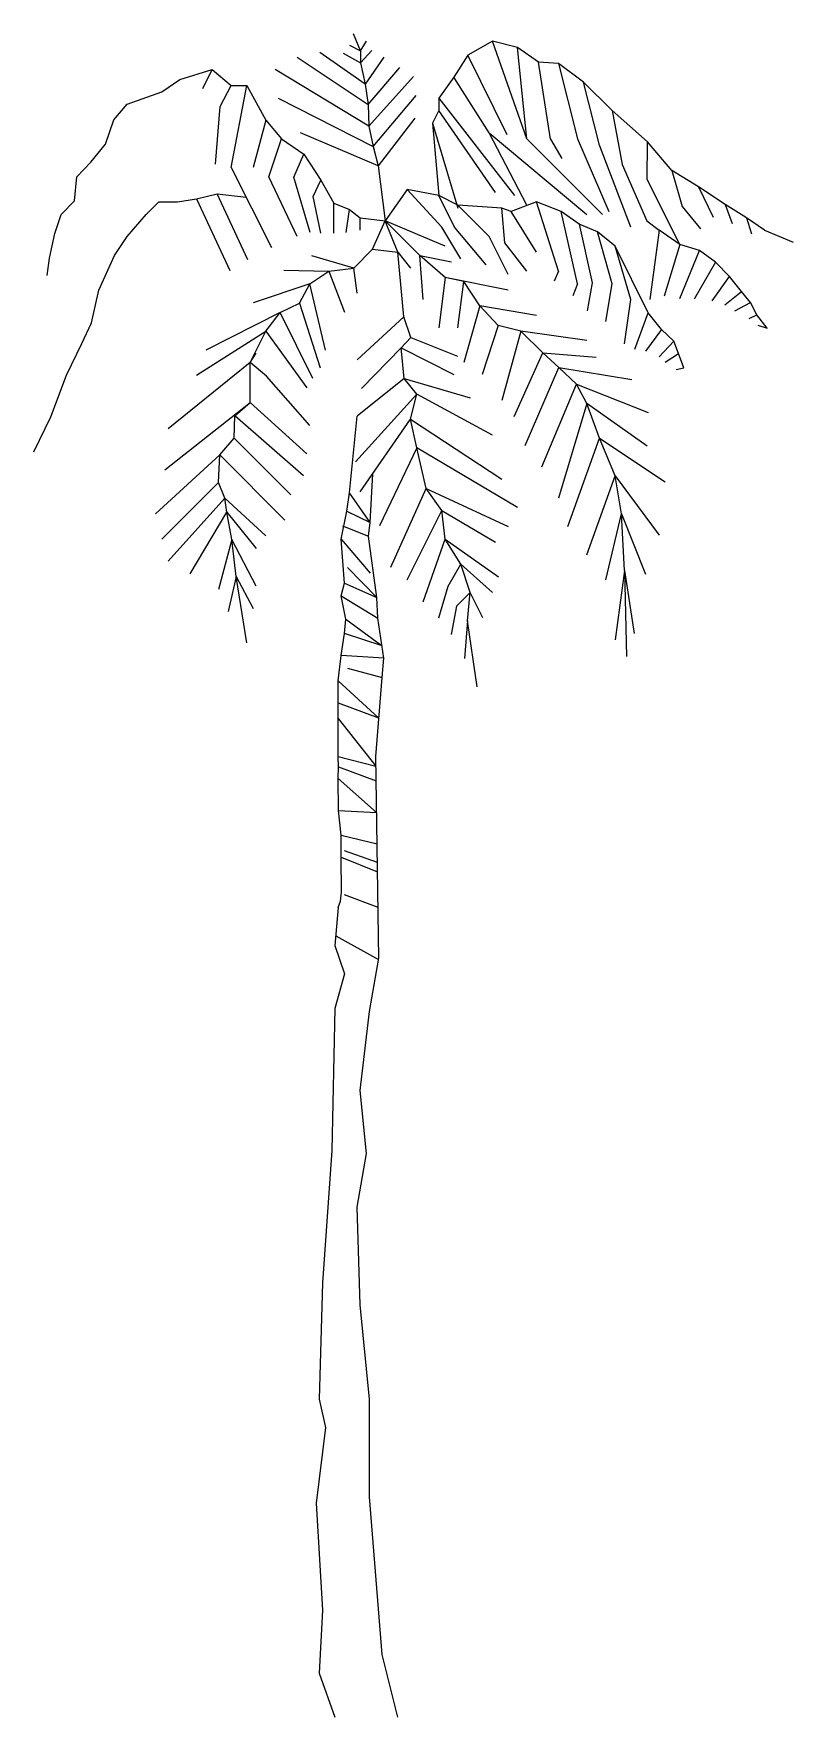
# Model space of a CAD drawing. Extents: x 4759.59 to 4761.98, y 505.17 to 510.48.
import ezdxf

# ---------------------------------------------------------------- set-up
doc = ezdxf.new("R2010")
doc.units = 0

msp = doc.modelspace()

# ---------------------------------------------------------------- linework, layer by layer
for p, q in [((4760.6179, 510.4252), (4760.5954, 510.4792)), ((4760.4183, 510.4055), (4760.6423, 510.2557)), ((4760.6325, 510.3201), (4760.4896, 510.4194)), ((4760.5636, 510.4176), (4760.6179, 510.3875)), ((4760.5826, 510.4429), (4760.6179, 510.4252)), ((4760.6179, 510.4252), (4760.6366, 510.4557)), ((4760.6179, 510.3875), (4760.6537, 510.4266)), ((4761.0804, 510.1599), (4760.9568, 510.4118)), ((4761.1433, 510.1471), (4761.034, 510.4557)), ((4761.1433, 510.1471), (4761.1136, 510.4353)), ((4760.12, 510.3062), (4760.1498, 510.3657)), ((4760.6441, 510.1869), (4760.3487, 510.3657)), ((4760.6918, 510.4048), (4760.6325, 510.3201)), ((4760.6423, 510.2557), (4760.7416, 510.3727)), ((4761.2177, 510.146), (4761.1797, 510.3896)), ((4761.2426, 510.3855), (4761.3025, 510.1471)), ((4760.1744, 510.2498), (4760.2093, 510.3159)), ((4760.2093, 510.0574), (4760.2591, 510.3159)), ((4760.7849, 510.3436), (4760.6441, 510.1869)), ((4761.024, 510.1668), (4760.9129, 510.3422)), ((4761.372, 510.127), (4761.3222, 510.3259)), ((4760.1598, 510.0675), (4760.1744, 510.2498)), ((4760.3584, 510.2761), (4760.6579, 510.1235)), ((4760.6579, 510.1235), (4760.7935, 510.2837)), ((4760.8652, 510.2761), (4761.1035, 509.9682)), ((4760.3186, 510.2066), (4760.2792, 510.0574)), ((4760.789, 510.2121), (4760.6738, 510.0623)), ((4760.8451, 510.1969), (4760.9247, 509.9284)), ((4761.044, 509.9782), (4760.8652, 510.2363)), ((4761.4118, 510.237), (4761.444, 510.0668)), ((4760.3287, 510.0277), (4760.3685, 510.1471)), ((4760.6738, 510.0623), (4760.428, 510.1668)), ((4761.1433, 509.9384), (4761.024, 510.1668)), ((4761.024, 510.1668), (4761.3323, 509.9083)), ((4761.3821, 509.9083), (4761.1433, 510.1471)), ((4761.2177, 510.146), (4761.2537, 510.0855)), ((4761.3025, 510.1471), (4761.4018, 509.9184)), ((4760.4072, 510.026), (4760.4387, 510.0986)), ((4761.4713, 509.8685), (4761.372, 510.127)), ((4761.5229, 510.019), (4761.5239, 510.1377)), ((4760.2093, 510.0574), (4760.337, 509.8045)), ((4761.444, 510.0668), (4761.5212, 509.8886)), ((4761.6007, 510.0478), (4761.6333, 509.9343)), ((4760.4183, 509.8388), (4760.3287, 510.0277)), ((4760.4591, 509.8516), (4760.4072, 510.026)), ((4760.4685, 509.9651), (4760.493, 510.0173)), ((4760.8748, 509.8685), (4760.7655, 509.9879)), ((4761.6257, 509.8139), (4761.5229, 510.019)), ((4761.6848, 509.9955), (4761.7308, 509.8997)), ((4760.1, 509.9581), (4760.2058, 509.7319)), ((4760.2626, 509.7658), (4760.165, 509.9741)), ((4760.493, 509.8498), (4760.4685, 509.9651)), ((4760.5339, 509.8498), (4760.5339, 509.9447)), ((4760.9146, 509.8685), (4760.8652, 509.9682)), ((4761.024, 509.8388), (4760.9247, 509.9384)), ((4761.0738, 509.8191), (4761.0638, 509.9284)), ((4761.2426, 509.7294), (4761.1731, 509.9481)), ((4761.6333, 509.9343), (4761.6907, 509.8633)), ((4761.7689, 509.9402), (4761.7907, 509.8803)), ((4760.5723, 509.8516), (4760.5833, 509.9242)), ((4760.6165, 509.8588), (4760.6165, 509.8986)), ((4760.8849, 509.809), (4760.696, 509.8886)), ((4761.1731, 509.7893), (4761.0935, 509.9184)), ((4761.3025, 509.6896), (4761.2509, 509.9177)), ((4761.3077, 509.8782), (4761.3492, 509.6928)), ((4761.5212, 509.8886), (4761.561, 509.8588)), ((4761.8364, 509.8979), (4761.8516, 509.8481)), ((4760.9347, 509.7692), (4760.8748, 509.8685)), ((4761.0143, 509.7495), (4760.9146, 509.8685)), ((4761.0838, 509.7197), (4761.024, 509.8388)), ((4761.4118, 509.6896), (4761.3655, 509.854)), ((4761.561, 509.8588), (4761.5309, 509.6402)), ((4761.8935, 509.8592), (4761.9841, 509.8215)), ((4760.5968, 509.7395), (4760.4643, 509.7786)), ((4760.6562, 509.799), (4760.7357, 509.7893)), ((4760.7357, 509.7893), (4760.7755, 509.7395)), ((4760.8153, 509.6402), (4760.8053, 509.7793)), ((4760.8053, 509.7793), (4760.9049, 509.7592)), ((4761.1433, 509.7294), (4761.0738, 509.8191)), ((4761.4713, 509.6402), (4761.4215, 509.809)), ((4761.6257, 509.8139), (4761.5765, 509.6505)), ((4761.6257, 509.6436), (4761.6876, 509.7945)), ((4760.3754, 509.7329), (4760.5176, 509.7294)), ((4760.5176, 509.7294), (4760.5671, 509.6004)), ((4760.6069, 509.6599), (4760.5968, 509.7395)), ((4761.2426, 509.7294), (4761.2291, 509.698)), ((4761.7385, 509.7582), (4761.6713, 509.6412)), ((4760.4581, 509.6896), (4760.2792, 509.6301)), ((4760.5076, 509.481), (4760.4581, 509.6896)), ((4760.8849, 509.7097), (4760.8652, 509.5506)), ((4761.0838, 509.6699), (4760.8849, 509.7097)), ((4760.9247, 509.5506), (4760.944, 509.6973)), ((4761.3025, 509.6896), (4761.2876, 509.6523)), ((4761.3492, 509.6928), (4761.3329, 509.6049)), ((4761.3918, 509.5706), (4761.4118, 509.6896)), ((4761.7274, 509.636), (4761.7824, 509.7125)), ((4761.7679, 509.6232), (4761.8205, 509.6658)), ((4760.364, 509.5997), (4760.4252, 509.6291)), ((4760.4252, 509.6291), (4760.4903, 509.4243)), ((4760.9942, 509.6201), (4760.9444, 509.4412)), ((4761.1731, 509.5903), (4760.9942, 509.6201)), ((4761.4516, 509.5007), (4761.4713, 509.6402)), ((4761.799, 509.6049), (4761.8492, 509.6308)), ((4760.364, 509.5997), (4760.1301, 509.481)), ((4760.4678, 509.3914), (4760.364, 509.5997)), ((4760.6072, 509.4499), (4760.7544, 509.5862)), ((4761.0527, 509.5582), (4761.0018, 509.4039)), ((4761.4841, 509.4834), (4761.5257, 509.598)), ((4761.845, 509.5803), (4761.8686, 509.5921)), ((4761.872, 509.5592), (4761.9018, 509.5495)), ((4760.1, 509.4014), (4760.3186, 509.5405)), ((4760.3186, 509.5405), (4760.448, 509.3616)), ((4760.7465, 509.4879), (4760.7762, 509.5208)), ((4760.7762, 509.5208), (4760.9236, 509.4613)), ((4761.1236, 509.5405), (4761.0638, 509.3218)), ((4761.3323, 509.5108), (4761.1236, 509.5405)), ((4761.5679, 509.5454), (4761.517, 509.4775)), ((4761.5603, 509.4592), (4761.607, 509.509)), ((4760.2692, 509.4412), (4760.2889, 509.471)), ((4760.6207, 509.3599), (4760.7465, 509.4879)), ((4760.7465, 509.4879), (4760.9122, 509.4039)), ((4761.1029, 509.2717), (4761.1935, 509.4717)), ((4761.1935, 509.4717), (4761.3613, 509.4582)), ((4761.58, 509.4429), (4761.6215, 509.4699)), ((4760.2692, 509.4412), (4760.0107, 509.2326)), ((4760.3207, 509.398), (4760.2692, 509.4412)), ((4760.4581, 509.2423), (4760.3207, 509.398)), ((4761.1381, 509.18), (4761.2444, 509.4253)), ((4761.2444, 509.4253), (4761.4738, 509.3876)), ((4761.6139, 509.4198), (4761.6385, 509.425)), ((4760.7558, 509.3914), (4760.6069, 509.2724)), ((4760.7558, 509.3914), (4760.9645, 509.3302)), ((4761.19, 509.1122), (4761.2994, 509.3734)), ((4761.2994, 509.3734), (4761.5257, 509.2838)), ((4760.0007, 509.1032), (4760.2692, 509.3156)), ((4760.2692, 509.3156), (4760.448, 509.153)), ((4760.7953, 509.3419), (4760.602, 509.1284)), ((4761.034, 509.2125), (4760.7953, 509.3419)), ((4761.3323, 509.3122), (4761.2426, 509.0139)), ((4761.5229, 509.1776), (4761.3323, 509.3122)), ((4760.438, 509.0835), (4760.2211, 509.2734)), ((4760.6165, 509.0336), (4760.7755, 509.2623)), ((4760.7755, 509.2623), (4761.0638, 509.0734)), ((4760.1733, 509.1506), (4760.2193, 509.2028)), ((4760.2193, 509.2028), (4760.3982, 509.0236)), ((4761.2727, 508.9243), (4761.372, 509.2028)), ((4761.372, 509.2028), (4761.58, 509.0651)), ((4760.1733, 509.1506), (4759.9709, 508.9641)), ((4760.3785, 508.9444), (4760.1733, 509.1506)), ((4760.7953, 509.1727), (4760.678, 508.9267)), ((4761.1136, 508.9842), (4760.7953, 509.1727)), ((4761.3323, 508.835), (4761.4215, 509.0835)), ((4761.4215, 509.0835), (4761.561, 508.8963)), ((4759.9906, 508.8845), (4760.1695, 509.0634)), ((4760.6482, 508.9371), (4760.5826, 509.0302)), ((4760.7136, 508.7956), (4760.8254, 509.0437)), ((4760.8254, 509.0437), (4761.0838, 508.9243)), ((4760.0107, 508.815), (4760.1896, 509.0139)), ((4760.1896, 509.0139), (4760.3186, 508.8945)), ((4760.5747, 508.9727), (4760.6482, 508.9371)), ((4760.7655, 508.7554), (4760.8748, 508.9741)), ((4760.8748, 508.9741), (4761.044, 508.8745)), ((4760.0802, 508.7752), (4760.1962, 508.9689)), ((4760.1962, 508.9689), (4760.2889, 508.8547)), ((4760.5612, 508.9267), (4760.6427, 508.8938)), ((4761.3918, 508.7554), (4761.4416, 508.9641)), ((4761.4416, 508.9641), (4761.5177, 508.7734)), ((4760.2117, 508.8835), (4760.1695, 508.7257)), ((4760.2889, 508.7354), (4760.2117, 508.8835)), ((4760.557, 508.8845), (4760.6482, 508.7766)), ((4760.8153, 508.6859), (4760.8849, 508.8845)), ((4760.8849, 508.8845), (4761.0537, 508.7651)), ((4760.2259, 508.7665), (4760.1996, 508.6558)), ((4760.2591, 508.5565), (4760.2259, 508.7665)), ((4760.2259, 508.7665), (4760.2792, 508.6658)), ((4760.5768, 508.7952), (4760.6697, 508.7004)), ((4760.8949, 508.7354), (4760.9347, 508.8049)), ((4760.9347, 508.8049), (4761.034, 508.7157)), ((4761.4516, 508.7852), (4761.4215, 508.5665)), ((4761.4516, 508.7852), (4761.4814, 508.5862)), ((4761.4516, 508.7852), (4761.4575, 508.5143)), ((4760.557, 508.7056), (4760.6728, 508.635)), ((4760.5671, 508.7454), (4760.6697, 508.7004)), ((4760.8652, 508.6361), (4760.8949, 508.7354)), ((4760.9645, 508.7157), (4760.9205, 508.6728)), ((4761.0042, 508.6361), (4760.9645, 508.7157)), ((4760.9205, 508.6728), (4760.9042, 508.5828)), ((4760.5716, 508.6319), (4760.6859, 508.5472)), ((4760.9561, 508.6267), (4760.9461, 508.5074)), ((4760.9859, 508.4181), (4760.9561, 508.6267)), ((4760.6859, 508.5472), (4760.5671, 508.5862)), ((4760.6918, 508.5091), (4760.557, 508.5167)), ((4760.5768, 508.4769), (4760.6859, 508.4472)), ((4760.6662, 508.1987), (4760.6859, 508.4472)), ((4760.547, 508.4371), (4760.6749, 508.3202)), ((4760.547, 508.3676), (4760.6749, 508.3202)), ((4760.547, 508.3181), (4760.6662, 508.1676)), ((4760.547, 508.1987), (4760.6662, 508.1676)), ((4760.6762, 507.5624), (4760.6662, 508.1987)), ((4760.6686, 508.0219), (4760.547, 508.1292)), ((4760.5484, 508.1659), (4760.6672, 508.1216)), ((4760.5484, 508.0278), (4760.6686, 508.0219)), ((4760.557, 507.9503), (4760.6704, 507.9226)), ((4760.557, 507.8804), (4760.6714, 507.8344)), ((4760.6714, 507.8641), (4760.5671, 507.9005)), ((4760.6731, 507.7216), (4760.5671, 507.7614)), ((4760.547, 507.7216), (4760.5373, 507.6022)), ((4760.5373, 507.6022), (4760.5671, 507.5126)), ((4760.5401, 507.6327), (4760.6749, 507.5579)), ((4760.6465, 507.3936), (4760.6762, 507.5624)), ((4760.5671, 507.5126), (4760.5373, 507.4033)), ((4760.5373, 507.4033), (4760.5276, 506.9555)), ((4760.6165, 507.1445), (4760.6465, 507.3936)), ((4760.6366, 506.9455), (4760.6165, 507.1445)), ((4760.5276, 506.9555), (4760.4979, 506.5379)), ((4760.6069, 506.7767), (4760.6366, 506.9455)), ((4760.6165, 506.4684), (4760.6069, 506.7767)), ((4760.4979, 506.5379), (4760.4878, 506.1701)), ((4760.6465, 506.1701), (4760.6165, 506.4684)), ((4760.4878, 506.1701), (4760.5076, 506.0809)), ((4760.6465, 505.8622), (4760.6465, 506.1701)), ((4760.5076, 506.0809), (4760.4778, 505.8421)), ((4760.4778, 505.8421), (4760.4979, 505.5041)), ((4760.6859, 505.365), (4760.6465, 505.8622)), ((4760.4979, 505.5041), (4760.4878, 505.3055)), ((4760.7357, 505.1664), (4760.6859, 505.365)), ((4760.4878, 505.3055), (4760.5373, 505.1664))]:
    msp.add_line(p, q)
at = {"linetype": 'Continuous'}
for points in [[(4760.6179, 510.4252), (4760.6179, 510.3875), (4760.6325, 510.3201), (4760.6423, 510.2557), (4760.6441, 510.1869), (4760.6579, 510.1235), (4760.6738, 510.0623), (4760.696, 509.8886)], [(4761.8935, 509.8592), (4761.8364, 509.8979), (4761.7689, 509.9402), (4761.6848, 509.9955), (4761.6007, 510.0478), (4761.5239, 510.1377), (4761.4118, 510.237), (4761.3222, 510.3259), (4761.2426, 510.3855), (4761.1797, 510.3896), (4761.1136, 510.4353), (4761.034, 510.4557), (4760.9568, 510.4118), (4760.9129, 510.3422), (4760.8652, 510.2761), (4760.8652, 510.2363), (4760.8451, 510.1969), (4760.8652, 509.9682), (4760.7655, 509.9879), (4760.696, 509.8886)], [(4759.6287, 509.7159), (4759.636, 509.7706), (4759.6529, 509.8488), (4759.6727, 509.9083), (4759.7149, 509.9516), (4759.7225, 510.0277), (4759.7668, 510.0741), (4759.8124, 510.1301), (4759.8394, 510.2073), (4759.8813, 510.2564), (4759.9906, 510.2962), (4760.0474, 510.3342), (4760.1498, 510.3657), (4760.2093, 510.3159), (4760.2591, 510.3159), (4760.3186, 510.2066), (4760.3685, 510.1471), (4760.4387, 510.0986), (4760.493, 510.0173), (4760.5339, 509.9447), (4760.5833, 509.9242), (4760.6165, 509.8986), (4760.696, 509.8886)], [(4759.5862, 509.1596), (4759.6405, 509.2706), (4759.6903, 509.4014), (4759.7377, 509.5014), (4759.7692, 509.5668), (4759.792, 509.6699), (4759.8415, 509.7793), (4759.8813, 509.8388), (4759.9412, 509.9083), (4759.9809, 509.9481), (4760.0405, 509.9481), (4760.1, 509.9581), (4760.165, 509.9741), (4760.2568, 509.9633)], [(4761.6385, 509.425), (4761.6215, 509.4699), (4761.607, 509.509), (4761.5679, 509.5454), (4761.5257, 509.598), (4761.4215, 509.809), (4761.3655, 509.854), (4761.3077, 509.8782), (4761.2509, 509.9177), (4761.1731, 509.9481), (4761.0935, 509.9184), (4761.0638, 509.9284), (4760.9247, 509.9384), (4760.8652, 509.9682)], [(4760.2259, 508.7665), (4760.2117, 508.8835), (4760.1962, 508.9689), (4760.1896, 509.0139), (4760.1695, 509.0634), (4760.1733, 509.1506), (4760.2193, 509.2028), (4760.2211, 509.2734), (4760.2692, 509.3156), (4760.2692, 509.4412), (4760.3186, 509.5405), (4760.364, 509.5997), (4760.4252, 509.6291), (4760.4581, 509.6896), (4760.5176, 509.7294), (4760.5968, 509.7395), (4760.6562, 509.799), (4760.696, 509.8886)], [(4760.9561, 508.6267), (4760.9645, 508.7157), (4760.9347, 508.8049), (4760.8849, 508.8845), (4760.8748, 508.9741), (4760.8254, 509.0437), (4760.7953, 509.1727), (4760.7755, 509.2623), (4760.7953, 509.3419), (4760.7558, 509.3914), (4760.7465, 509.4879), (4760.7762, 509.5208), (4760.7544, 509.5862), (4760.7357, 509.7893), (4760.696, 509.8886)], [(4761.4516, 508.7852), (4761.4416, 508.9641), (4761.4215, 509.0835), (4761.372, 509.2028), (4761.3323, 509.3122), (4761.2994, 509.3734), (4761.2444, 509.4253), (4761.1935, 509.4717), (4761.1236, 509.5405), (4761.0527, 509.5582), (4760.9942, 509.6201), (4760.944, 509.6973), (4760.8849, 509.7097), (4760.8053, 509.7793), (4760.696, 509.8886)], [(4761.9018, 509.5495), (4761.8686, 509.5921), (4761.8492, 509.6308), (4761.8205, 509.6658), (4761.7824, 509.7125), (4761.7385, 509.7582), (4761.6876, 509.7945), (4761.6257, 509.8139), (4761.561, 509.8588)], [(4760.547, 507.7216), (4760.5542, 507.7422), (4760.558, 507.7706), (4760.557, 507.8804), (4760.557, 507.9503), (4760.5484, 508.0278), (4760.547, 508.1292), (4760.5484, 508.1659), (4760.547, 508.1987), (4760.547, 508.3181), (4760.547, 508.3676), (4760.547, 508.4371), (4760.557, 508.5167), (4760.5671, 508.5862), (4760.5716, 508.6319), (4760.557, 508.7056), (4760.5671, 508.7454), (4760.557, 508.8845), (4760.5747, 508.9727), (4760.5826, 509.0302), (4760.6069, 509.2724)], [(4760.6859, 508.4472), (4760.6918, 508.5091), (4760.6728, 508.635), (4760.6697, 508.7004), (4760.6427, 508.8938), (4760.6482, 508.9371), (4760.6563, 509.0907)]]:
    msp.add_lwpolyline(points, dxfattribs=at)

doc.saveas('drawing.dxf')
